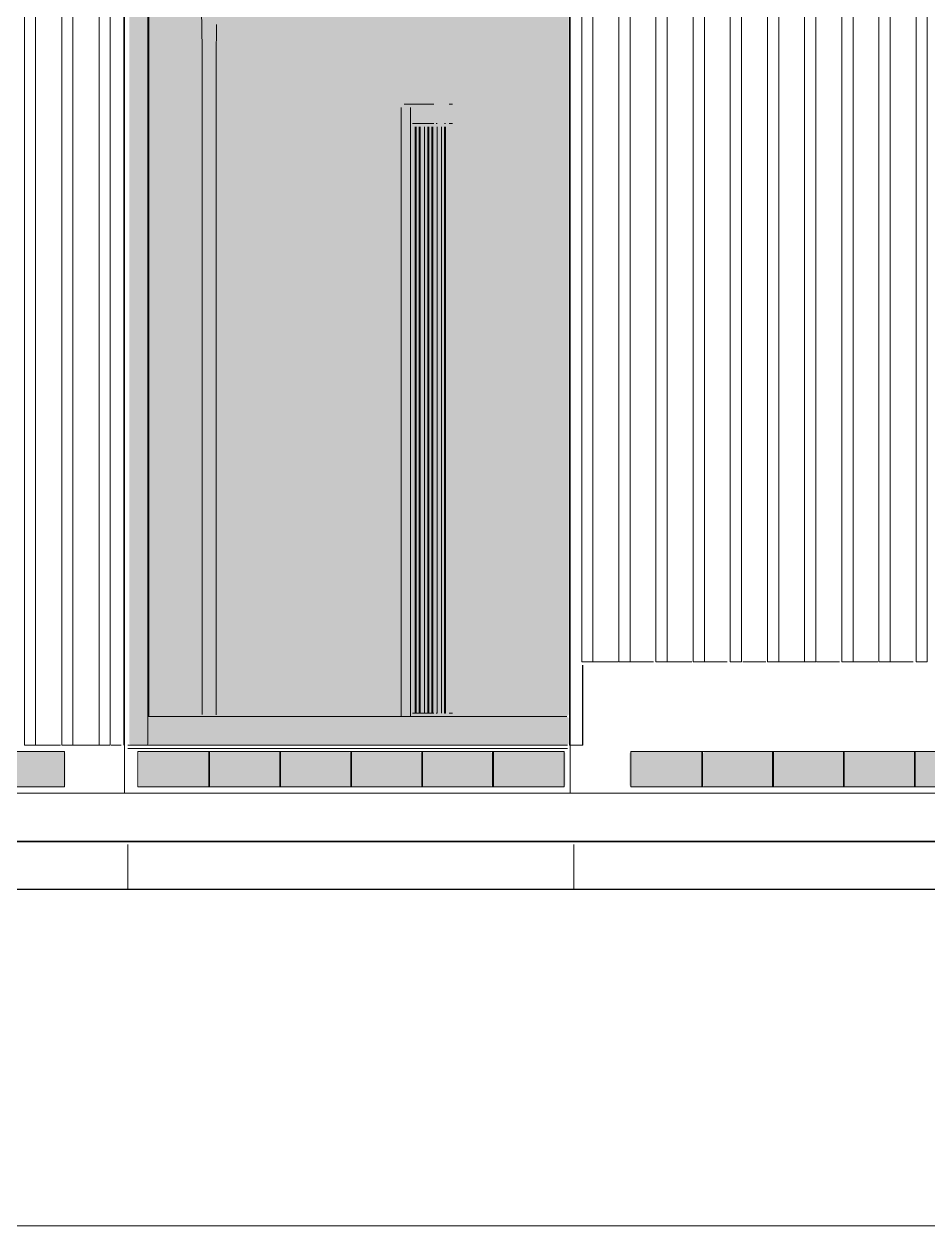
# Model space of a CAD drawing. Header units: millimetres. Extents: x 0 to 84100, y 0 to 59400.
# Drawn here: x 59626 to 62445, y 45447 to 49197 of the extents above; entities that cross this region are included whole.
import ezdxf

# ---------------------------------------------------------------- set-up
doc = ezdxf.new("R2010")
doc.units = ezdxf.units.MM
for name, color, linetype, lineweight in [('01_切断（構造・壁）', 7, 'Continuous', 35), ('09_立面の外形', 7, 'Continuous', 30), ('10_見えがかり', 7, 'Continuous', 13), ('12_見えがかり（ガラス）', 5, 'Continuous', 9), ('50_寸法', 3, 'Continuous', 9)]:
    doc.layers.add(name, color=color, linetype=linetype, lineweight=lineweight)

msp = doc.modelspace()

# ---------------------------------------------------------------- hatches: boundary and pattern name
at = {"layer": '10_見えがかり', "true_color": 0xe9dcc4}
for points in [[(60014.3, 49321.6), (60014.3, 49251.6), (60014.3, 47041.6), (60014.3, 46951.6), (60009.3, 46946.6), (59959.3, 46946.6), (59954.3, 46951.6), (59954.3, 49321.6), (59959.3, 49326.6), (60009.3, 49326.6)], [(61324.3, 47031.6), (61324.3, 46951.6), (61319.3, 46946.6), (60019.3, 46946.6), (60014.3, 46951.6), (60014.3, 47031.6), (60019.3, 47036.6), (61319.3, 47036.6)], [(59754.3, 46921.6), (59754.3, 46821.6), (59749.3, 46816.6), (59529.3, 46816.6), (59524.3, 46821.6), (59524.3, 46921.6), (59529.3, 46926.6), (59749.3, 46926.6)], [(60204.3, 46921.6), (60204.3, 46821.6), (60199.3, 46816.6), (59989.3, 46816.6), (59984.3, 46821.6), (59984.3, 46921.6), (59989.3, 46926.6), (60199.3, 46926.6)], [(60424.3, 46921.6), (60424.3, 46821.6), (60419.3, 46816.6), (60209.3, 46816.6), (60204.3, 46821.6), (60204.3, 46921.6), (60209.3, 46926.6), (60419.3, 46926.6)], [(60644.3, 46921.6), (60644.3, 46821.6), (60639.3, 46816.6), (60429.3, 46816.6), (60424.3, 46821.6), (60424.3, 46921.6), (60429.3, 46926.6), (60639.3, 46926.6)], [(60864.3, 46921.6), (60864.3, 46821.6), (60859.3, 46816.6), (60649.3, 46816.6), (60644.3, 46821.6), (60644.3, 46921.6), (60649.3, 46926.6), (60859.3, 46926.6)], [(61084.3, 46921.6), (61084.3, 46821.6), (61079.3, 46816.6), (60869.3, 46816.6), (60864.3, 46821.6), (60864.3, 46921.6), (60869.3, 46926.6), (61079.3, 46926.6)], [(61314.3, 46921.6), (61314.3, 46821.6), (61309.3, 46816.6), (61089.3, 46816.6), (61084.3, 46821.6), (61084.3, 46921.6), (61089.3, 46926.6), (61309.3, 46926.6)], [(61744.3, 46921.6), (61744.3, 46821.6), (61739.3, 46816.6), (61519.3, 46816.6), (61514.3, 46821.6), (61514.3, 46921.6), (61519.3, 46926.6), (61739.3, 46926.6)], [(61964.3, 46921.6), (61964.3, 46821.6), (61959.3, 46816.6), (61749.3, 46816.6), (61744.3, 46821.6), (61744.3, 46921.6), (61749.3, 46926.6), (61959.3, 46926.6)], [(62184.3, 46921.6), (62184.3, 46821.6), (62179.3, 46816.6), (61969.3, 46816.6), (61964.3, 46821.6), (61964.3, 46921.6), (61969.3, 46926.6), (62179.3, 46926.6)], [(62404.3, 46921.6), (62404.3, 46821.6), (62399.3, 46816.6), (62189.3, 46816.6), (62184.3, 46821.6), (62184.3, 46921.6), (62189.3, 46926.6), (62399.3, 46926.6)], [(62624.3, 46921.6), (62624.3, 46821.6), (62619.3, 46816.6), (62409.3, 46816.6), (62404.3, 46821.6), (62404.3, 46921.6), (62409.3, 46926.6), (62619.3, 46926.6)]]:
    msp.add_hatch(color=8, dxfattribs=at).paths.add_polyline_path(points)
at = {"layer": '12_見えがかり（ガラス）', "true_color": 0xdce9f2}
msp.add_hatch(color=8, dxfattribs=at).paths.add_polyline_path([(61319.3, 49256.6), (61324.3, 49251.6), (61324.3, 47041.6), (61319.3, 47036.6), (60019.3, 47036.6), (60014.3, 47041.6), (60014.3, 49251.6), (60019.3, 49256.6)])

# ---------------------------------------------------------------- linework, layer by layer
at = {"layer": '01_切断（構造・壁）'}
msp.add_lwpolyline([(3834.3, 46646.6), (76265.7, 46646.6)], dxfattribs=at)
at = {"layer": '09_立面の外形'}
msp.add_lwpolyline([(67527.7, 46496.6), (10808.1, 46496.6)], dxfattribs=at)
at = {"layer": '10_見えがかり'}
for points in [[(59758.2, 49668.7), (59758.2, 49391.6), (59778, 49391.6), (59778, 46946.6), (59743.5, 46946.6), (59743.5, 49670.4)], [(59661.8, 49445.3), (59661.8, 46946.6), (59627.4, 46946.6), (59627.4, 49591.4)], [(61400.4, 49591.5), (61400.4, 47206.6), (61365.3, 47206.6), (61365.3, 49591)], [(61516.3, 49589.9), (61516.3, 47206.6), (61481.2, 47206.6), (61481.2, 49589.2)], [(61632.2, 49591.3), (61632.2, 47206.6), (61597.1, 47206.6), (61597.1, 49591.4)], [(61748.1, 49588.7), (61748.1, 47206.6), (61713, 47206.6), (61713, 49590.2)], [(61864, 49590.8), (61864, 47206.6), (61828.9, 47206.6), (61828.9, 49591.5)], [(61979.9, 49591.5), (61979.9, 47206.6), (61944.8, 47206.6), (61944.8, 49590.9)], [(62095.8, 49590.1), (62095.8, 47206.6), (62060.7, 47206.6), (62060.7, 49588.8)], [(62211.7, 49591.4), (62211.7, 47206.6), (62176.6, 47206.6), (62176.6, 49591.3)], [(62327.5, 49589.1), (62327.5, 47206.6), (62292.5, 47206.6), (62292.5, 49589.9)], [(61327.5, 49570.8), (61327.5, 46946.6)], [(61329.3, 46796.6), (61329.3, 49570.8)], [(61329.3, 49570.8), (61329.3, 46946.6)], [(62443.4, 49441), (62443.4, 47206.6), (62408.4, 47206.6), (62408.4, 49471.5)], [(59859.7, 49391.6), (59894.1, 49391.6), (59894.1, 46946.6), (59859.7, 46946.6), (59859.7, 49391.6)], [(59937.3, 46946.6), (59937.3, 49391.6)], [(59938.8, 46796.6), (59938.8, 49391.6)], [(59938.8, 46946.6), (59938.8, 49391.6)], [(60012.5, 46946.6), (60012.5, 49321.6)], [(60179.5, 49242.7), (60181, 49119.9)], [(60224.9, 49091), (60225.7, 49195.4)], [(60181, 49119.9), (60181, 48977)], [(60224.9, 48948.1), (60224.9, 49091)], [(60181, 48977), (60181, 48834)], [(60224.9, 48805.1), (60224.9, 48948.1)], [(60830.9, 48946.6), (60811.5, 48946.6)], [(60837.5, 48946.6), (60830.9, 48946.6)], [(60904.5, 48946.6), (60837.5, 48946.6)], [(60962, 48946.6), (60952.4, 48946.6)], [(60801.8, 48936.6), (60801.8, 47036.6)], [(60830.9, 48936.6), (60830.9, 47036.6)], [(60904.5, 48886.6), (60837.5, 48886.6)], [(60848.9, 48886.6), (60845.6, 48886.6)], [(60845.6, 48876.6), (60845.6, 47046.6)], [(60848.9, 48876.6), (60848.9, 47046.6)], [(60862, 48886.6), (60858.8, 48886.6)], [(60858.8, 48876.6), (60858.8, 47046.6)], [(60862, 48876.6), (60862, 47046.6)], [(60875.1, 48886.6), (60871.9, 48886.6)], [(60875.1, 48876.6), (60875.1, 47046.6)], [(60888.2, 48886.6), (60885, 48886.6)], [(60885, 48876.6), (60885, 47046.6)], [(60888.2, 48876.6), (60888.2, 47046.6)], [(60901.3, 48886.6), (60898.1, 48886.6)], [(60898.1, 48876.6), (60898.1, 47046.6)], [(60901.3, 48876.6), (60901.3, 47046.6)], [(60914.5, 48886.6), (60911.2, 48886.6)], [(60914.5, 48876.6), (60914.5, 47046.6)], [(60927.6, 48876.6), (60927.6, 47046.6)], [(60940.7, 48886.6), (60937.4, 48886.6)], [(60937.4, 48876.6), (60937.4, 47046.6)], [(60940.7, 48876.6), (60940.7, 47046.6)], [(60962, 48886.6), (60952.4, 48886.6)], [(60181, 48834), (60181, 48691)], [(60224.9, 48662.2), (60224.9, 48805.1)], [(60181, 48691), (60181, 48548.1)], [(60224.9, 48519.2), (60224.9, 48662.2)], [(60181, 48548.1), (60181, 48405.1)], [(60224.9, 48376.2), (60224.9, 48519.2)], [(60181, 48405.1), (60181, 48262.2)], [(60224.9, 48233.3), (60224.9, 48376.2)], [(60181, 48262.2), (60181, 48119.2)], [(60224.9, 48090.3), (60224.9, 48233.3)], [(60181, 48119.2), (60181, 47976.2)], [(60224.9, 47947.3), (60224.9, 48090.3)], [(60181, 47976.2), (60181, 47833.3)], [(60224.9, 47804.4), (60224.9, 47947.3)], [(60181, 47833.3), (60181, 47690.3)], [(60224.9, 47661.4), (60224.9, 47804.4)], [(60181, 47690.3), (60181, 47547.3)], [(60224.9, 47518.4), (60224.9, 47661.4)], [(60181, 47547.3), (60181, 47404.4)], [(60224.9, 47375.5), (60224.9, 47518.4)], [(60181, 47404.4), (60181, 47261.4)], [(60224.9, 47232.5), (60224.9, 47375.5)], [(60181, 47261.4), (60181, 47118.4)], [(60224.9, 47089.5), (60224.9, 47232.5)], [(61367.6, 46946.6), (61367.6, 47196.6)], [(61369.4, 46946.6), (61369.4, 47196.6)], [(61397.6, 47206.6), (61477.6, 47206.6)], [(61399.4, 47206.6), (61479.4, 47206.6)], [(61517.6, 47206.6), (61587.6, 47206.6)], [(61519.3, 47206.6), (61589.3, 47206.6)], [(61627.6, 47206.6), (61707.6, 47206.6)], [(61639.3, 47206.6), (61709.3, 47206.6)], [(61747.5, 47206.6), (61817.5, 47206.6)], [(61749.3, 47206.6), (61819.3, 47206.6)], [(61867.5, 47206.6), (61937.5, 47206.6)], [(61869.3, 47206.6), (61939.3, 47206.6)], [(61977.5, 47206.6), (62057.5, 47206.6)], [(61979.3, 47206.6), (62059.2, 47206.6)], [(62097.5, 47206.6), (62167.5, 47206.6)], [(62099.2, 47206.6), (62169.2, 47206.6)], [(62207.5, 47206.6), (62287.4, 47206.6)], [(62219.2, 47206.6), (62289.2, 47206.6)], [(62327.4, 47206.6), (62397.4, 47206.6)], [(62329.2, 47206.6), (62399.2, 47206.6)], [(60181, 47118.4), (60181, 47042.2)], [(60224.9, 47089.5), (60224.9, 47041.9)], [(60012.5, 47036.6), (60012.5, 46946.6)], [(61315.8, 47036.6), (60022.4, 47036.6)], [(60904.5, 47046.6), (60837.5, 47046.6)], [(60848.9, 47046.6), (60845.6, 47046.6)], [(60862, 47046.6), (60858.8, 47046.6)], [(60875.1, 47046.6), (60871.9, 47046.6)], [(60888.2, 47046.6), (60885, 47046.6)], [(60901.3, 47046.6), (60898.1, 47046.6)], [(60914.5, 47046.6), (60911.2, 47046.6)], [(60940.7, 47046.6), (60937.4, 47046.6)], [(60962, 47046.6), (60952.4, 47046.6)], [(59528.1, 46926.6), (59751.6, 46926.6), (59751.6, 46816.6), (59528.1, 46816.6), (59528.1, 46926.6)], [(59658.5, 46946.6), (59738.2, 46946.6)], [(59670, 46946.6), (59739.7, 46946.6)], [(59778, 46946.6), (59857.6, 46946.6)], [(59779.5, 46946.6), (59859.2, 46946.6)], [(59897.5, 46946.6), (59927.3, 46946.6)], [(59899, 46946.6), (59928.9, 46946.6)], [(59949.2, 46946.6), (61321, 46946.6)], [(59949.2, 46936.6), (61321, 46936.6)], [(61321, 46936.6), (59949.2, 46936.6)], [(59981.2, 46926.6), (60204.7, 46926.6), (60204.7, 46816.6), (59981.2, 46816.6), (59981.2, 46926.6)], [(60202.4, 46926.6), (60426, 46926.6), (60426, 46816.6), (60202.4, 46816.6), (60202.4, 46926.6)], [(60423.7, 46926.6), (60647.2, 46926.6), (60647.2, 46816.6), (60423.7, 46816.6), (60423.7, 46926.6)], [(60644.9, 46926.6), (60868.5, 46926.6), (60868.5, 46816.6), (60644.9, 46816.6), (60644.9, 46926.6)], [(60866.2, 46926.6), (61089.8, 46926.6), (61089.8, 46816.6), (60866.2, 46816.6), (60866.2, 46926.6)], [(61087.4, 46926.6), (61311, 46926.6), (61311, 46816.6), (61087.4, 46816.6), (61087.4, 46926.6)], [(61329.3, 46946.6), (61327.5, 46946.6)], [(61327.5, 46946.6), (61367.6, 46946.6)], [(61329.3, 46946.6), (61369.4, 46946.6)], [(61369.4, 46946.6), (61367.6, 46946.6)], [(61518.7, 46926.6), (61742.2, 46926.6), (61742.2, 46816.6), (61518.7, 46816.6), (61518.7, 46926.6)], [(61739.9, 46926.6), (61963.4, 46926.6), (61963.4, 46816.6), (61739.9, 46816.6), (61739.9, 46926.6)], [(61961, 46926.6), (62184.5, 46926.6), (62184.5, 46816.6), (61961, 46816.6), (61961, 46926.6)], [(62182.2, 46926.6), (62405.7, 46926.6), (62405.7, 46816.6), (62182.2, 46816.6), (62182.2, 46926.6)], [(62403.3, 46926.6), (62626.8, 46926.6), (62626.8, 46816.6), (62403.3, 46816.6), (62403.3, 46926.6)], [(59082, 46796.6), (59972.1, 46796.6)], [(59972.1, 46796.6), (60861.8, 46796.6)], [(60861.8, 46796.6), (61751, 46796.6)], [(61751, 46796.6), (62639.7, 46796.6)], [(59082, 46646.6), (59972.1, 46646.6)], [(59949.2, 46496.6), (59949.2, 46636.6)], [(59972.1, 46646.6), (60861.8, 46646.6)], [(60861.8, 46646.6), (61751, 46646.6)], [(61340.9, 46496.6), (61340.9, 46636.6)], [(61751, 46646.6), (62639.7, 46646.6)], [(58559, 46496.6), (59943.1, 46496.6)], [(59949.2, 46496.6), (61340.9, 46496.6)], [(61345, 46496.6), (61340.9, 46496.6)], [(61345, 46496.6), (62726.9, 46496.6)]]:
    msp.add_lwpolyline(points, dxfattribs=at)
at = {"layer": '12_見えがかり（ガラス）'}
for points in [[(60014.2, 49261.6), (60014.2, 47036.6)], [(60015.6, 49261.6), (60015.6, 47036.6)], [(60015.6, 47036.6), (60014.2, 47036.6)], [(61317.4, 47036.6), (60014.2, 47036.6)], [(61318.9, 47036.6), (60015.6, 47036.6)]]:
    msp.add_lwpolyline(points, dxfattribs=at)
at = {"layer": '50_寸法'}
msp.add_lwpolyline([(6334.3, 45446.6), (73765.7, 45446.6)], dxfattribs=at)

doc.saveas('drawing.dxf')
